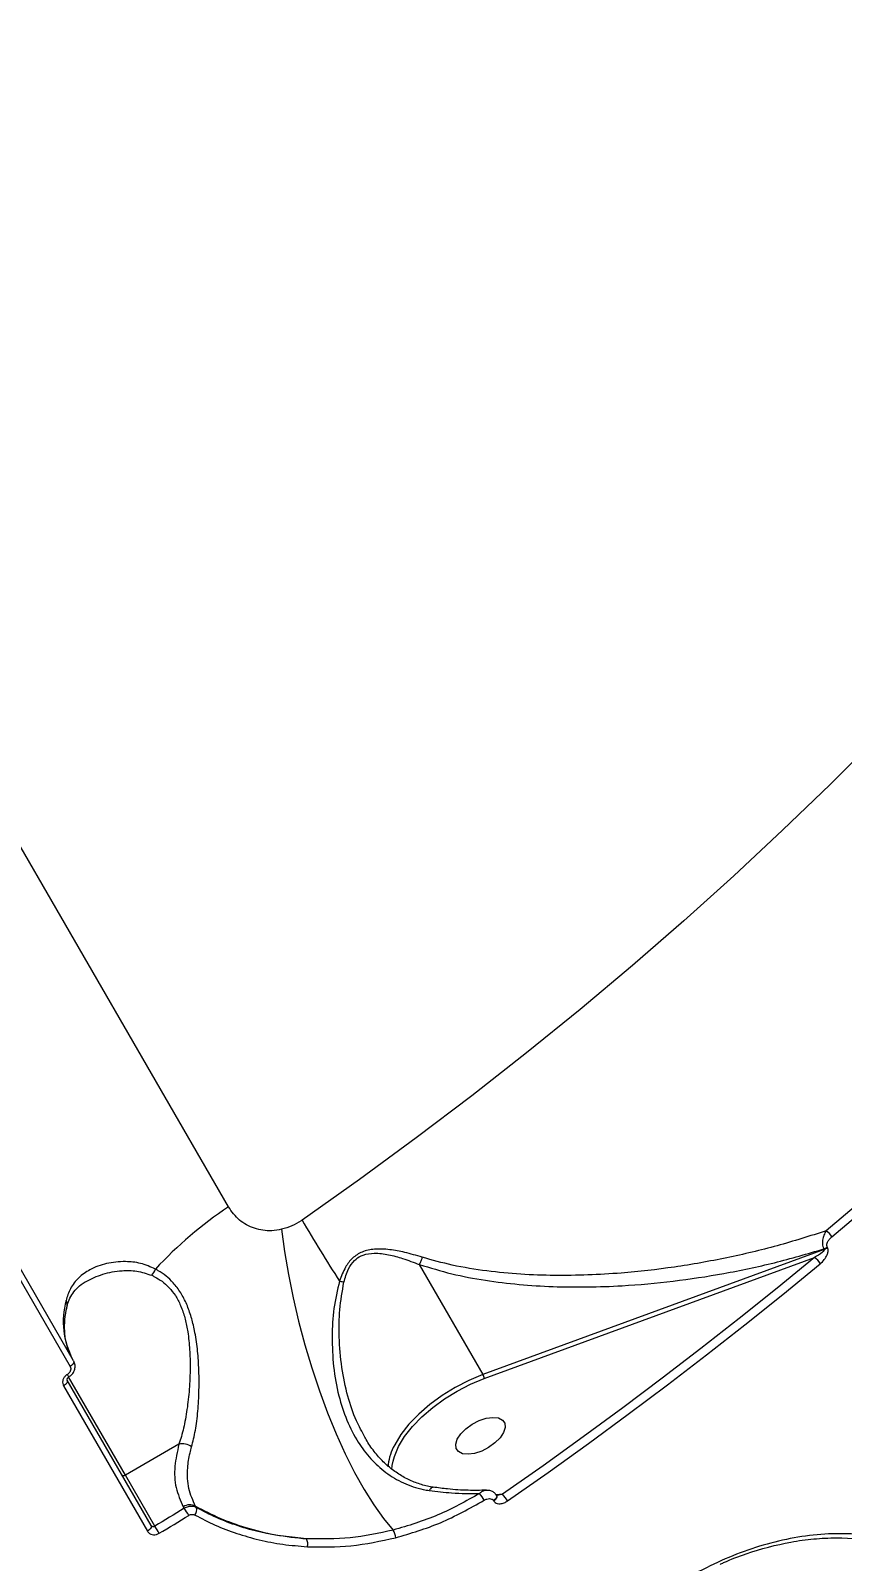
# Model space of a CAD drawing. Header units: millimetres. Extents: x -7447 to 8662, y -5576 to 6370.
# Drawn here: x 1361.2 to 1493.8, y -1896.2 to -1646 of the extents above; entities that cross this region are included whole.
import ezdxf

# ---------------------------------------------------------------- set-up
doc = ezdxf.new("R2010")
doc.units = ezdxf.units.MM
doc.layers.add('DiKom', color=7, linetype='Continuous')
doc.layers.add('DIKOM_ОБЪЕКТ', color=7, linetype='Continuous')
doc.styles.add('style1', font='arial.ttf', dxfattribs={"width": 0.8})
doc.dimstyles.new('1-50', dxfattribs={"dimtxt": 300, "dimasz": 200, "dimexe": 100, "dimexo": 0, "dimgap": 100, "dimtad": 1, "dimdec": 0, "dimtxsty": 'style1', "dimcen": 0, "dimclrd": 7, "dimclre": 7, "dimadec": 1, "dimazin": 2, "dimtfac": 1, "dimtdec": 0, "dimtmove": 1, "dimatfit": 3, "dimfxl": 0, "dimlwd": 25, "dimlwe": 18, "dimarcsym": 0})

# ---------------------------------------------------------------- blocks, each defined once
blk = doc.blocks.new('*D10')
at = {"color": 7, "linetype": 'Continuous', "lineweight": 18, "transparency": 16777216}
for p, q in [((-5489.75, 240.8), (-5489.75, 4573.49)), ((4778.18, -2126.78), (4778.18, 4573.49))]:
    blk.add_line(p, q, dxfattribs=at)
at = {"color": 7, "linetype": 'Continuous', "lineweight": 25, "transparency": 16777216}
blk.add_line((4578.18, 4473.49), (-5289.75, 4473.49), dxfattribs=at)
at = {"color": 7, "linetype": 'Continuous', "transparency": 16777216}
for points in [[(-5289.75, 4506.82), (-5289.75, 4440.16), (-5489.75, 4473.49)], [(4578.18, 4506.82), (4578.18, 4440.16), (4778.18, 4473.49)]]:
    blk.add_solid(points, dxfattribs=at)
at = {"layer": 'Defpoints', "color": 0, "linetype": 'Continuous', "transparency": 16777216}
for p in [(-5489.75, 4473.49), (-5489.75, 240.8), (4778.18, -2126.78)]:
    blk.add_point(p, dxfattribs=at)
at = {"color": 0, "linetype": 'Continuous', "lineweight": 15, "transparency": 16777216, "insert": (-777.31, 4726.76), "char_height": 300, "attachment_point": 5, "style": 'style1'}
blk.add_mtext('10300', dxfattribs=at)
blk = doc.blocks.new('*D11')
at = {"color": 7, "linetype": 'Continuous', "lineweight": 18, "transparency": 16777216}
for p, q in [((2045.4, 3512.26), (7772.09, 3512.26)), ((-1858.48, -4091.08), (7772.09, -4091.08))]:
    blk.add_line(p, q, dxfattribs=at)
at = {"color": 7, "linetype": 'Continuous', "lineweight": 25, "transparency": 16777216}
blk.add_line((7672.09, -3891.08), (7672.09, 3312.26), dxfattribs=at)
at = {"color": 7, "linetype": 'Continuous', "transparency": 16777216}
for points in [[(7638.76, 3312.26), (7705.42, 3312.26), (7672.09, 3512.26)], [(7638.76, -3891.08), (7705.42, -3891.08), (7672.09, -4091.08)]]:
    blk.add_solid(points, dxfattribs=at)
at = {"layer": 'Defpoints', "color": 0, "linetype": 'Continuous', "transparency": 16777216}
for p in [(2045.4, 3512.26), (7672.09, 3512.26), (-1858.48, -4091.08)]:
    blk.add_point(p, dxfattribs=at)
at = {"color": 0, "linetype": 'Continuous', "lineweight": 15, "transparency": 16777216, "insert": (7418.92, 3.22), "char_height": 300, "attachment_point": 5, "rotation": 90, "style": 'style1'}
blk.add_mtext('7600', dxfattribs=at)
blk = doc.blocks.new('*D12')
at = {"layer": 'Defpoints', "color": 0, "transparency": 16777216}
for p in [(-7446.93, 5919.72), (-7446.93, 736.93), (6905.53, -2412.68)]:
    blk.add_point(p, dxfattribs=at)
at = {"layer": 'DiKom', "color": 7, "lineweight": 18, "transparency": 16777216}
for p, q in [((-7446.93, 736.93), (-7446.93, 6019.72)), ((6905.53, -2412.68), (6905.53, 6019.72))]:
    blk.add_line(p, q, dxfattribs=at)
at = {"layer": 'DiKom', "color": 7, "lineweight": 25, "transparency": 16777216}
blk.add_line((6705.53, 5919.72), (-7246.93, 5919.72), dxfattribs=at)
at = {"layer": 'DiKom', "color": 7, "transparency": 16777216}
for points in [[(-7246.93, 5953.05), (-7246.93, 5886.39), (-7446.93, 5919.72)], [(6705.53, 5953.05), (6705.53, 5886.39), (6905.53, 5919.72)]]:
    blk.add_solid(points, dxfattribs=at)
at = {"layer": 'DiKom', "color": 0, "transparency": 16777216, "insert": (-918.31, 6173), "char_height": 300, "attachment_point": 5, "style": 'style1'}
blk.add_mtext('14300', dxfattribs=at)
blk = doc.blocks.new('*D13')
at = {"layer": 'Defpoints', "color": 0, "transparency": 16777216}
for p in [(2049.72, 5594.27), (-1141.86, -5576.35), (8561.69, -5576.35)]:
    blk.add_point(p, dxfattribs=at)
at = {"layer": 'DiKom', "color": 7, "lineweight": 18, "transparency": 16777216}
for p, q in [((2049.72, 5594.27), (8661.69, 5594.27)), ((-1141.86, -5576.35), (8661.69, -5576.35))]:
    blk.add_line(p, q, dxfattribs=at)
at = {"layer": 'DiKom', "color": 7, "lineweight": 25, "transparency": 16777216}
blk.add_line((8561.69, 5394.27), (8561.69, -5376.35), dxfattribs=at)
at = {"layer": 'DiKom', "color": 7, "transparency": 16777216}
for points in [[(8528.35, 5394.27), (8595.02, 5394.27), (8561.69, 5594.27)], [(8528.35, -5376.35), (8595.02, -5376.35), (8561.69, -5576.35)]]:
    blk.add_solid(points, dxfattribs=at)
at = {"layer": 'DiKom', "color": 0, "transparency": 16777216, "insert": (8308.52, 8.96), "char_height": 300, "attachment_point": 5, "rotation": 90, "style": 'style1'}
blk.add_mtext('11200', dxfattribs=at)

msp = doc.modelspace()

# ---------------------------------------------------------------- linework, layer by layer
at = {"layer": 'DIKOM_ОБЪЕКТ', "color": 7, "linetype": 'Continuous', "lineweight": 15}
for p, q in [((1393.51, -1838.28), (1243.5, -1578.46)), ((1332.07, -1802.79), (1367.64, -1864.4)), ((1368.22, -1863.47), (1332.64, -1801.86)), ((1490.87, -1845.24), (1435.1, -1865.7)), ((1435.3, -1866.36), (1489.28, -1846.56)), ((1490.82, -1845.15), (1490.87, -1845.24)), ((1491.43, -1844.92), (1491.37, -1844.83)), ((1424.71, -1847.7), (1435.1, -1865.7)), ((1380.86, -1890.38), (1367.15, -1866.62)), ((1376.68, -1882.13), (1367.4, -1866.06)), ((1366.57, -1867.55), (1380.28, -1891.3)), ((1415.92, -1876.07), (1415.83, -1875.91)), ((1385.43, -1877.08), (1376.68, -1882.13)), ((1381.49, -1890.47), (1376.68, -1882.13)), ((1436.84, -1886.29), (1436.88, -1886.36)), ((1438.31, -1885.25), (1437.24, -1885.37)), ((1386.14, -1887.29), (1386.29, -1887.55)), ((1388.29, -1887.45), (1388.15, -1887.21))]:
    msp.add_line(p, q, dxfattribs=at)
at = {"layer": 'DIKOM_ОБЪЕКТ', "color": 7, "linetype": 'Continuous', "lineweight": 15, "flags": 128}
for points in [[(1499.39, -1761.64), (1491.85, -1769.21), (1484.08, -1776.72), (1476.11, -1784.17), (1467.92, -1791.53), (1459.54, -1798.82), (1450.97, -1806.02), (1442.22, -1813.12), (1433.29, -1820.12), (1424.2, -1827.01), (1414.94, -1833.78), (1405.54, -1840.43)], [(1538.73, -1798.43), (1533.16, -1804.02), (1527.48, -1809.58), (1521.69, -1815.11), (1515.79, -1820.61), (1509.79, -1826.06), (1503.69, -1831.48), (1497.5, -1836.86), (1491.21, -1842.19)], [(1492.12, -1843.17), (1498.42, -1837.83), (1504.63, -1832.44), (1510.75, -1827.01), (1516.76, -1821.54), (1522.67, -1816.03), (1528.47, -1810.49), (1534.17, -1804.92), (1539.75, -1799.32)], [(1402.21, -1841.95), (1402.69, -1845.58), (1403.31, -1849.32), (1404.07, -1853.13), (1404.97, -1856.97), (1405.99, -1860.81), (1407.12, -1864.61), (1408.37, -1868.33), (1409.7, -1871.93), (1411.11, -1875.38), (1412.59, -1878.64), (1414.11, -1881.69), (1415.68, -1884.49), (1417.26, -1887.01), (1418.84, -1889.23), (1420.42, -1891.12)], [(1489.28, -1846.56), (1483.17, -1851.56), (1476.98, -1856.52), (1470.72, -1861.44), (1464.38, -1866.3), (1457.96, -1871.12), (1451.48, -1875.88), (1444.93, -1880.6), (1438.31, -1885.25)], [(1439.13, -1886.35), (1445.76, -1881.69), (1452.33, -1876.96), (1458.83, -1872.19), (1465.26, -1867.36), (1471.62, -1862.48), (1477.9, -1857.56), (1484.1, -1852.58), (1490.22, -1847.57)], [(1368.22, -1863.47), (1368.25, -1863.57), (1368.25, -1863.68), (1368.22, -1863.8), (1368.15, -1863.92), (1368.06, -1864.05), (1367.94, -1864.17), (1367.8, -1864.29), (1367.64, -1864.4)], [(1367.15, -1866.62), (1367.18, -1866.72), (1367.18, -1866.82), (1367.15, -1866.94), (1367.08, -1867.07), (1366.99, -1867.2), (1366.87, -1867.32), (1366.73, -1867.44), (1366.57, -1867.55)], [(1420.42, -1879.86), (1420.64, -1879.06), (1421.32, -1877.47), (1422.31, -1875.84), (1423.59, -1874.2), (1425.12, -1872.6), (1426.89, -1871.07), (1428.83, -1869.65), (1430.92, -1868.38), (1433.09, -1867.27), (1435.3, -1866.36)], [(1435.1, -1865.7), (1432.82, -1866.64), (1430.58, -1867.78), (1428.43, -1869.1), (1426.43, -1870.56), (1424.61, -1872.14), (1423.02, -1873.79), (1421.7, -1875.47), (1420.68, -1877.16), (1420.45, -1877.63)], [(1435.64, -1872.84), (1436.72, -1872.69), (1437.63, -1872.79), (1438.31, -1873.12), (1438.69, -1873.66), (1438.75, -1874.36), (1438.48, -1875.18), (1437.9, -1876.04), (1437.07, -1876.87), (1436.04, -1877.6), (1434.91, -1878.19), (1433.75, -1878.57), (1432.68, -1878.72), (1431.77, -1878.63), (1431.09, -1878.29), (1430.71, -1877.75), (1430.65, -1877.05), (1430.92, -1876.23), (1431.49, -1875.38), (1432.33, -1874.54), (1433.36, -1873.81), (1434.49, -1873.22), (1435.64, -1872.84)], [(1420.24, -1881.2), (1420.29, -1880.58), (1420.42, -1879.86)], [(1437.31, -1885.43), (1437.35, -1885.57), (1437.32, -1885.74), (1437.22, -1885.93), (1437.05, -1886.12), (1436.84, -1886.29)], [(1437.35, -1885.5), (1437.39, -1885.63), (1437.36, -1885.81), (1437.25, -1886), (1437.09, -1886.18), (1436.88, -1886.36)], [(1437.34, -1885.48), (1437.35, -1885.49), (1437.35, -1885.5)], [(1386.29, -1887.55), (1385.69, -1887.92), (1385.09, -1888.29), (1384.49, -1888.65), (1383.89, -1889.02), (1383.3, -1889.38), (1382.69, -1889.75), (1382.09, -1890.11), (1381.49, -1890.47)], [(1382.21, -1891.64), (1382.81, -1891.28), (1383.42, -1890.91), (1384.02, -1890.55), (1384.62, -1890.18), (1385.22, -1889.82), (1385.82, -1889.45), (1386.42, -1889.08), (1387.02, -1888.72)], [(1380.86, -1890.38), (1380.89, -1890.47), (1380.89, -1890.58), (1380.86, -1890.7), (1380.8, -1890.83), (1380.7, -1890.95), (1380.58, -1891.08), (1380.44, -1891.2), (1380.28, -1891.3)]]:
    msp.add_lwpolyline(points, dxfattribs=at)
at = {"layer": 'DIKOM_ОБЪЕКТ', "color": 7, "linetype": 'Continuous', "lineweight": 15}
for centre, radius, start, end in [((1431.06, -1894.39), 67.52, 123.7885, 137.1142), ((1602.62, -1726.16), 227.81, 210.1076, 213.0542), ((1489.56, -1844.63), 2.95, 29.7388, 56.0324), ((1487.69, -1848.99), 2.91, 29.3651, 56.84), ((1490.16, -1843.37), 1.9, 290.2901, 309.6885), ((1490.21, -1843.46), 1.9, 290.2901, 309.6885), ((1378.82, -1847.47), 2.94, 317.1638, 340.6287), ((1420.49, -1818.28), 33.31, 254.6727, 255.9155), ((1379.64, -1857.03), 13.12, 164.8589, 207.928), ((1365.85, -1854.29), 1.32, 348.3274, 31.5095), ((1365.13, -1867.04), 2.5, 22.2574, 33.4077), ((1433.87, -1866.42), 1.43, 2.6407, 30.6288), ((1386.01, -1879.54), 2.53, 53.8095, 103.2949), ((1428.14, -1881.43), 8.58, 153.7387, 175.7935), ((1376.42, -1881.75), 0.469, 214.7483, 304.0537), ((1430.96, -1888.3), 4.8, 25.4591, 41.4141), ((1434.38, -1889.05), 5.46, 29.5315, 43.9865), ((1387.21, -1889.04), 2.06, 62.8609, 121.5927), ((1372.29, -1897.17), 16.99, 29.84, 34.4707), ((1387.04, -1887.8), 1.3, 318.8756, 15.2951), ((1362.31, -1903.08), 22.95, 29.8821, 33.3084), ((1418.15, -1892.59), 2.71, 4.7067, 32.9272), ((1404.58, -1893.34), 1.89, 345.1017, 25.1896)]:
    msp.add_arc(centre, radius, start, end, dxfattribs=at)
for points, knots in [([(1402.21, -1841.95), (1401.67, -1842.05), (1400.15, -1842.32), (1397.69, -1841.91), (1395.17, -1840.58), (1394.07, -1839.05), (1393.51, -1838.28)], [0, 0, 0, 0, 0.152958, 0.428372, 0.711436, 1, 1, 1, 1]), ([(1405.54, -1840.43), (1405.5, -1840.47), (1404.97, -1840.83), (1403.88, -1841.45), (1402.78, -1841.78), (1402.21, -1841.95)], [0, 0, 0, 0, 0.046815, 0.514282, 1, 1, 1, 1]), ([(1491.21, -1842.19), (1488.55, -1843.04), (1483.22, -1844.74), (1474.92, -1846.69), (1466.41, -1848.2), (1457.01, -1849.27), (1448.6, -1849.59), (1441.27, -1849.34), (1435.68, -1848.8), (1430.27, -1847.94), (1426.81, -1846.97), (1425.18, -1846.52)], [0, 0, 0, 0, 0.126975, 0.253955, 0.383672, 0.513376, 0.674673, 0.756562, 0.838427, 0.923821, 1, 1, 1, 1]), ([(1491.21, -1842.19), (1491.07, -1842.42), (1490.79, -1842.86), (1490.59, -1843.64), (1490.58, -1844.28), (1490.65, -1844.77), (1490.76, -1845.02), (1490.82, -1845.15)], [0, 0, 0, 0, 0.273644, 0.537244, 0.720792, 0.856561, 1, 1, 1, 1]), ([(1491.37, -1844.83), (1491.35, -1844.76), (1491.29, -1844.63), (1491.31, -1844.36), (1491.42, -1844), (1491.7, -1843.57), (1491.97, -1843.31), (1492.12, -1843.17)], [0, 0, 0, 0, 0.118965, 0.237366, 0.412312, 0.691026, 1, 1, 1, 1]), ([(1425.18, -1846.52), (1424.23, -1846.23), (1422.48, -1845.71), (1419.87, -1845.22), (1417.52, -1845.1), (1415.4, -1845.52), (1413.73, -1846.58), (1412.46, -1848.26), (1411.96, -1849.63), (1411.68, -1850.41)], [0, 0, 0, 0, 0.183995, 0.338411, 0.49562, 0.624162, 0.737452, 0.849207, 1, 1, 1, 1]), ([(1412.38, -1850.6), (1412.59, -1849.84), (1412.95, -1848.56), (1413.97, -1847.06), (1414.9, -1846.41), (1415.98, -1845.96), (1417.53, -1845.76), (1419.71, -1846.04), (1422.15, -1846.72), (1423.8, -1847.35), (1424.71, -1847.7)], [0, 0, 0, 0, 0.150406, 0.257915, 0.342075, 0.365558, 0.490507, 0.648815, 0.807928, 1, 1, 1, 1]), ([(1424.71, -1847.69), (1426.46, -1848.23), (1429.98, -1849.31), (1435.47, -1850.33), (1441.01, -1851), (1446.59, -1851.35), (1452.2, -1851.41), (1458.77, -1851.17), (1466.21, -1850.5), (1474.53, -1849.23), (1482.77, -1847.51), (1488.14, -1845.93), (1490.82, -1845.15)], [0, 0, 0, 0, 0.082282, 0.165563, 0.247516, 0.32949, 0.412925, 0.496369, 0.620905, 0.745452, 0.872728, 1, 1, 1, 1]), ([(1425.18, -1846.52), (1425.17, -1846.55), (1425.1, -1846.76), (1424.94, -1847.19), (1424.79, -1847.51), (1424.71, -1847.69)], [0, 0, 0, 0, 0.092694, 0.497784, 1, 1, 1, 1]), ([(1490.87, -1845.24), (1490.88, -1845.25), (1490.89, -1845.28), (1490.88, -1845.35), (1490.8, -1845.5), (1490.31, -1845.98), (1489.74, -1846.3), (1489.28, -1846.56)], [0, 0, 0, 0, 0.023326, 0.05197, 0.104218, 0.273391, 1, 1, 1, 1]), ([(1490.22, -1847.57), (1490.46, -1847.35), (1490.9, -1846.93), (1491.34, -1846.23), (1491.53, -1845.64), (1491.55, -1845.22), (1491.47, -1845.02), (1491.43, -1844.92)], [0, 0, 0, 0, 0.30889, 0.592353, 0.769731, 0.884493, 1, 1, 1, 1]), ([(1381.59, -1848.44), (1380.78, -1848.09), (1379.16, -1847.39), (1376.4, -1847.14), (1373.54, -1847.43), (1370.95, -1848.4), (1368.98, -1849.82), (1367.62, -1851.5), (1367.18, -1852.94), (1366.97, -1853.61)], [0, 0, 0, 0, 0.128152, 0.256737, 0.426814, 0.596875, 0.73731, 0.87757, 1, 1, 1, 1]), ([(1370.26, -1850.46), (1371.14, -1850.03), (1372.92, -1849.16), (1375.8, -1848.67), (1378.55, -1848.67), (1380.16, -1849.2), (1380.97, -1849.47)], [0, 0, 0, 0, 0.283094, 0.575433, 0.784747, 1, 1, 1, 1]), ([(1387.5, -1877.5), (1387.72, -1876.63), (1388.16, -1874.9), (1388.55, -1871.73), (1388.74, -1868.26), (1388.71, -1864.81), (1388.47, -1861.51), (1388.06, -1858.72), (1387.46, -1856.27), (1386.73, -1854.18), (1385.75, -1852.28), (1384.25, -1850.27), (1382.76, -1849.09), (1381.74, -1848.53), (1381.59, -1848.44)], [0, 0, 0, 0, 0.110102, 0.22022, 0.329288, 0.43831, 0.524963, 0.611515, 0.675342, 0.739096, 0.803996, 0.868889, 0.979733, 1, 1, 1, 1]), ([(1424.71, -1847.7), (1424.71, -1847.7), (1424.71, -1847.69), (1424.71, -1847.69), (1424.71, -1847.69), (1424.71, -1847.69)], [0, 0, 0, 0, 0.419393, 0.76285, 1, 1, 1, 1]), ([(1367.14, -1854.57), (1367.24, -1854.2), (1367.46, -1853.4), (1368.05, -1852.37), (1368.92, -1851.4), (1369.67, -1850.76), (1370.2, -1850.5), (1370.25, -1850.48)], [0, 0, 0, 0, 0.203409, 0.440541, 0.696057, 0.967571, 1, 1, 1, 1]), ([(1380.97, -1849.47), (1381.12, -1849.54), (1382.12, -1850.01), (1383.52, -1851.01), (1384.87, -1852.75), (1385.49, -1853.92), (1386.03, -1855.21), (1386.48, -1856.63), (1386.94, -1858.97), (1387.21, -1861.63), (1387.28, -1864.79), (1387.14, -1868.11), (1386.77, -1871.45), (1386.22, -1874.53), (1385.69, -1876.23), (1385.43, -1877.08)], [0, 0, 0, 0, 0.020104, 0.128731, 0.186358, 0.243993, 0.254852, 0.317664, 0.380578, 0.467543, 0.554624, 0.665369, 0.776164, 0.888093, 1, 1, 1, 1]), ([(1411.68, -1850.41), (1411.33, -1851.9), (1410.62, -1854.87), (1410.4, -1859.6), (1410.6, -1864.41), (1411.42, -1869.03), (1412.78, -1873.2), (1414.54, -1876.66), (1416.71, -1879.52), (1419.18, -1881.79), (1422.07, -1883.49), (1424.54, -1884.34), (1426, -1884.59), (1426.33, -1884.65)], [0, 0, 0, 0, 0.103937, 0.208056, 0.321369, 0.434613, 0.535132, 0.635571, 0.720264, 0.804899, 0.890155, 0.975336, 1, 1, 1, 1]), ([(1415.83, -1875.91), (1415.35, -1875.03), (1414.18, -1872.96), (1412.92, -1869.11), (1411.96, -1864.5), (1411.57, -1859.73), (1411.6, -1855.04), (1412.12, -1852.09), (1412.38, -1850.6)], [0, 0, 0, 0, 0.120193, 0.286689, 0.471421, 0.660435, 0.828647, 1, 1, 1, 1]), ([(1368.05, -1863.18), (1367.92, -1862.94), (1367.52, -1862.21), (1367.05, -1860.86), (1366.74, -1859.1), (1366.72, -1857.2), (1366.91, -1855.66), (1367.1, -1854.76), (1367.14, -1854.56)], [0, 0, 0, 0, 0.102725, 0.318187, 0.530919, 0.738462, 0.9415, 1, 1, 1, 1]), ([(1367.43, -1866.07), (1367.61, -1865.95), (1368.01, -1865.67), (1368.38, -1865.03), (1368.48, -1864.33), (1368.41, -1863.79), (1368.24, -1863.55), (1368.19, -1863.49)], [0, 0, 0, 0, 0.215495, 0.473526, 0.702863, 0.923681, 1, 1, 1, 1]), ([(1367.21, -1865.66), (1367.12, -1865.72), (1366.89, -1865.88), (1366.6, -1866.23), (1366.42, -1866.68), (1366.39, -1867.15), (1366.51, -1867.42), (1366.57, -1867.55)], [0, 0, 0, 0, 0.141857, 0.356719, 0.571311, 0.78576, 1, 1, 1, 1]), ([(1367.16, -1866.64), (1367.15, -1866.63), (1367.14, -1866.61), (1367.12, -1866.55), (1367.15, -1866.4), (1367.23, -1866.27), (1367.33, -1866.16), (1367.41, -1866.11), (1367.44, -1866.09)], [0, 0, 0, 0, 0.148989, 0.475294, 0.635018, 0.770976, 0.912994, 1, 1, 1, 1]), ([(1367.64, -1864.4), (1367.68, -1864.49), (1367.76, -1864.67), (1367.74, -1864.98), (1367.62, -1865.28), (1367.43, -1865.51), (1367.27, -1865.62), (1367.21, -1865.66)], [0, 0, 0, 0, 0.214249, 0.428575, 0.643191, 0.858073, 1, 1, 1, 1]), ([(1426.97, -1884.1), (1426.91, -1884.09), (1426.16, -1884.02), (1424.8, -1883.63), (1422.89, -1882.89), (1421.08, -1881.85), (1419.38, -1880.53), (1417.83, -1878.93), (1416.66, -1877.43), (1416.08, -1876.41), (1415.9, -1876.07)], [0, 0, 0, 0, 0.012849, 0.152838, 0.296521, 0.446488, 0.60043, 0.758264, 0.921654, 1, 1, 1, 1]), ([(1385.43, -1877.08), (1385.15, -1878.3), (1384.59, -1880.8), (1384.78, -1884.28), (1385.68, -1886.28), (1386.14, -1887.29)], [0, 0, 0, 0, 0.317509, 0.653916, 1, 1, 1, 1]), ([(1388.15, -1887.21), (1387.72, -1886.28), (1386.86, -1884.38), (1386.74, -1881.36), (1387.09, -1879.01), (1387.41, -1877.84), (1387.5, -1877.5)], [0, 0, 0, 0, 0.336236, 0.682242, 0.908788, 1, 1, 1, 1]), ([(1426.97, -1884.13), (1426.91, -1884.13), (1426.76, -1884.11), (1426.55, -1884.31), (1426.4, -1884.52), (1426.34, -1884.63), (1426.33, -1884.65)], [0, 0, 0, 0, 0.293287, 0.705116, 0.954241, 1, 1, 1, 1]), ([(1435.69, -1884.6), (1434.69, -1884.62), (1432.61, -1884.65), (1429.69, -1884.47), (1427.75, -1884.2), (1426.96, -1884.09)], [0, 0, 0, 0, 0.355049, 0.734954, 1, 1, 1, 1]), ([(1434.56, -1885.13), (1432.32, -1886.39), (1427.78, -1888.94), (1422.89, -1890.39), (1420.42, -1891.12)], [0, 0, 0, 0, 0.493767, 1, 1, 1, 1]), ([(1420.84, -1892.37), (1423.31, -1891.64), (1428.31, -1890.16), (1432.95, -1887.56), (1435.3, -1886.24)], [0, 0, 0, 0, 0.493761, 1, 1, 1, 1]), ([(1426.33, -1884.65), (1427.56, -1884.8), (1430.36, -1885.14), (1433.05, -1885.13), (1434.56, -1885.13)], [0, 0, 0, 0, 0.436569, 1, 1, 1, 1]), ([(1435.69, -1884.63), (1435.64, -1884.62), (1435.42, -1884.6), (1435.02, -1884.77), (1434.7, -1885.01), (1434.56, -1885.13)], [0, 0, 0, 0, 0.115641, 0.595442, 1, 1, 1, 1]), ([(1435.3, -1886.24), (1435.44, -1886.16), (1435.74, -1886.01), (1436.17, -1885.95), (1436.51, -1886.01), (1436.73, -1886.13), (1436.81, -1886.25), (1436.84, -1886.29)], [0, 0, 0, 0, 0.271814, 0.538828, 0.73759, 0.896615, 1, 1, 1, 1]), ([(1437.3, -1885.44), (1437.21, -1885.3), (1437.01, -1885), (1436.53, -1884.73), (1436.07, -1884.6), (1435.79, -1884.62), (1435.69, -1884.63)], [0, 0, 0, 0, 0.260533, 0.553307, 0.847104, 1, 1, 1, 1]), ([(1436.88, -1886.36), (1436.95, -1886.45), (1437.09, -1886.64), (1437.47, -1886.8), (1437.98, -1886.84), (1438.58, -1886.69), (1438.96, -1886.46), (1439.13, -1886.35)], [0, 0, 0, 0, 0.152315, 0.304047, 0.50804, 0.773233, 1, 1, 1, 1]), ([(1437.49, -1885.45), (1437.49, -1885.45), (1437.43, -1885.46), (1437.35, -1885.45), (1437.3, -1885.44), (1437.3, -1885.44), (1437.3, -1885.44)], [0, 0, 0, 0, 0.053791, 0.486625, 0.842849, 1, 1, 1, 1]), ([(1438.31, -1885.25), (1438.18, -1885.29), (1437.91, -1885.38), (1437.63, -1885.43), (1437.49, -1885.45)], [0, 0, 0, 0, 0.500122, 1, 1, 1, 1]), ([(1388.29, -1887.45), (1388.25, -1887.43), (1388.02, -1887.31), (1387.56, -1887.21), (1386.9, -1887.26), (1386.49, -1887.45), (1386.29, -1887.55)], [0, 0, 0, 0, 0.080657, 0.387093, 0.693565, 1, 1, 1, 1]), ([(1387.02, -1888.72), (1387.12, -1888.66), (1387.32, -1888.56), (1387.65, -1888.53), (1387.88, -1888.58), (1387.99, -1888.64), (1388.02, -1888.65)], [0, 0, 0, 0, 0.306711, 0.613262, 0.919473, 1, 1, 1, 1]), ([(1388.02, -1888.65), (1389.12, -1889.22), (1391.32, -1890.37), (1394.85, -1891.7), (1398.55, -1892.76), (1402.4, -1893.51), (1405.07, -1893.72), (1406.41, -1893.83)], [0, 0, 0, 0, 0.19768, 0.395389, 0.593093, 0.796543, 1, 1, 1, 1]), ([(1388.15, -1887.21), (1389.45, -1887.88), (1392.08, -1889.24), (1396.46, -1890.8), (1401.19, -1891.99), (1404.58, -1892.35), (1406.29, -1892.53)], [0, 0, 0, 0, 0.237386, 0.477161, 0.737011, 1, 1, 1, 1]), ([(1406.29, -1892.53), (1403.76, -1892.27), (1399.93, -1891.88), (1395.08, -1890.48), (1391.56, -1889.15), (1389.37, -1888.01), (1388.29, -1887.45)], [0, 0, 0, 0, 0.395166, 0.598671, 0.802179, 1, 1, 1, 1]), ([(1380.28, -1891.3), (1380.34, -1891.38), (1380.47, -1891.58), (1380.81, -1891.8), (1381.26, -1891.91), (1381.76, -1891.87), (1382.06, -1891.72), (1382.21, -1891.64)], [0, 0, 0, 0, 0.140641, 0.355103, 0.56984, 0.784869, 1, 1, 1, 1]), ([(1381.49, -1890.47), (1381.44, -1890.5), (1381.35, -1890.55), (1381.18, -1890.57), (1381.03, -1890.54), (1380.92, -1890.47), (1380.88, -1890.4), (1380.86, -1890.38)], [0, 0, 0, 0, 0.215441, 0.430593, 0.645276, 0.85954, 1, 1, 1, 1]), ([(1420.42, -1891.12), (1418.09, -1891.63), (1413.36, -1892.64), (1408.67, -1892.57), (1406.29, -1892.53)], [0, 0, 0, 0, 0.494156, 1, 1, 1, 1]), ([(1512.72, -1896.87), (1511.06, -1895.97), (1508, -1894.32), (1503.14, -1892.79), (1498.39, -1891.89), (1493.48, -1891.6), (1488.47, -1891.92), (1483.43, -1892.82), (1478.4, -1894.28), (1473.43, -1896.31), (1468.57, -1898.82), (1465.5, -1900.9), (1463.96, -1901.94)], [0, 0, 0, 0, 0.116682, 0.215085, 0.313797, 0.412202, 0.51006, 0.608227, 0.706085, 0.803954, 0.902132, 1, 1, 1, 1]), ([(1406.41, -1893.83), (1408.78, -1893.86), (1413.58, -1893.94), (1418.4, -1892.9), (1420.84, -1892.37)], [0, 0, 0, 0, 0.494178, 1, 1, 1, 1]), ([(1473.85, -1896.72), (1474.05, -1896.62), (1475.46, -1895.94), (1479.31, -1894.52), (1484.25, -1893.17), (1489.17, -1892.51), (1494.06, -1892.28), (1498.86, -1892.71), (1503.44, -1893.81), (1507.46, -1895.16), (1510.12, -1896.61), (1511.75, -1897.49)], [0, 0, 0, 0, 0.015229, 0.10917, 0.291724, 0.3857, 0.479675, 0.663434, 0.758029, 0.852625, 1, 1, 1, 1])]:
    msp.add_open_spline(points, degree=3, knots=knots, dxfattribs=at)

# ---------------------------------------------------------------- dimensions: what is measured, and where the dimension line sits
at = {"color": 7, "linetype": 'Continuous', "lineweight": 15}
for base, p1, p2, angle, text, picture, middle in [((-5489.75, 4473.49), (4778.18, -2126.78), (-5489.75, 240.8), 180, '10300', '*D10', (-777.31, 4473.49)), ((7672.09, 3512.26), (-1858.48, -4091.08), (2045.4, 3512.26), 270, '7600', '*D11', (7672.09, 3.22))]:
    dim = msp.add_linear_dim(base=base, p1=p1, p2=p2, angle=angle, text=text, dimstyle='1-50', dxfattribs=at)
    dim.commit()
    dim.dimension.update_dxf_attribs({"geometry": picture, "text_midpoint": middle, "dimtype": 160})
at = {"layer": 'DiKom'}
for base, p1, p2, angle, text, picture, middle in [((-7446.93, 5919.72), (6905.53, -2412.68), (-7446.93, 736.93), 180, '14300', '*D12', (-918.31, 5919.72)), ((8561.69, -5576.35), (2049.72, 5594.27), (-1141.86, -5576.35), 270, '11200', '*D13', (8561.69, 8.96))]:
    dim = msp.add_linear_dim(base=base, p1=p1, p2=p2, angle=angle, text=text, dimstyle='1-50', dxfattribs=at)
    dim.commit()
    dim.dimension.update_dxf_attribs({"geometry": picture, "text_midpoint": middle, "dimtype": 160})

doc.saveas('drawing.dxf')
